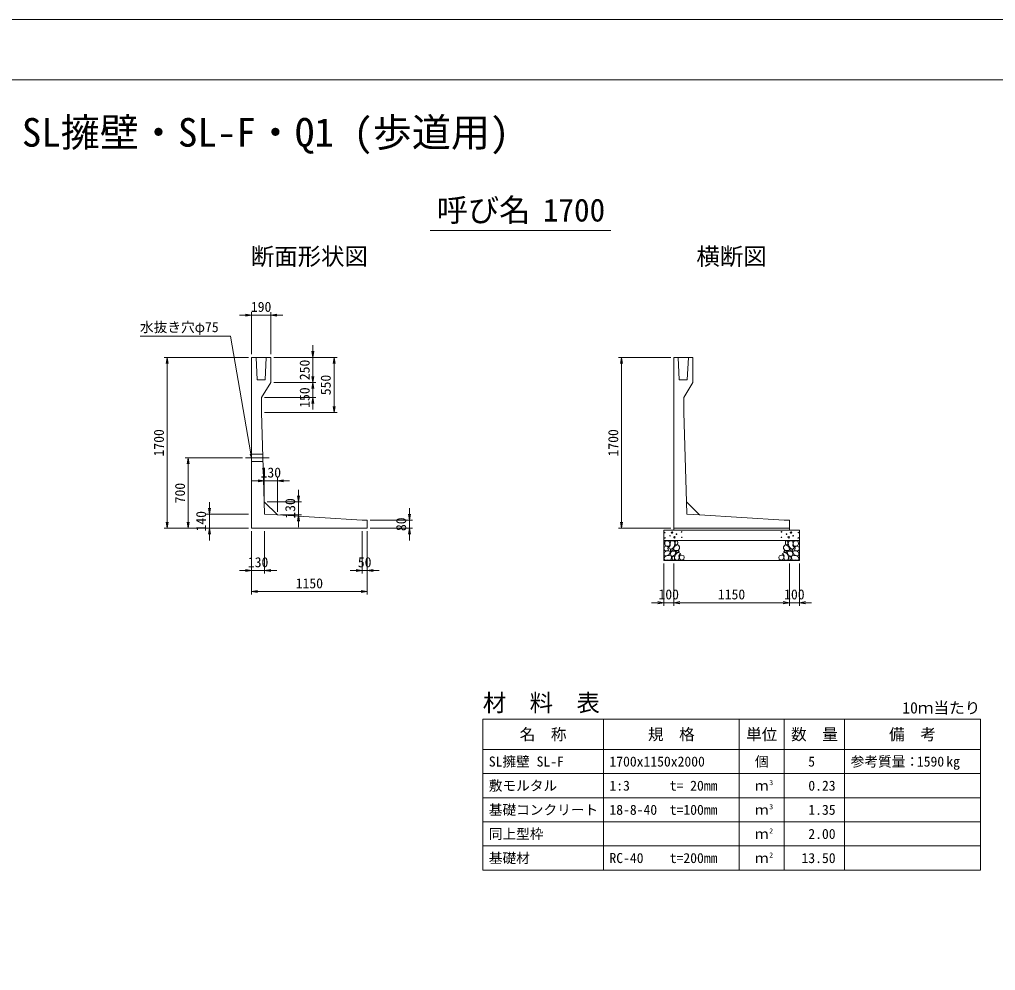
# Model space of a CAD drawing. Units: millimetres at full size, sheet at 1:40. Extents: x 0 to 25230, y 0 to 19861.
# Drawn here: x 10166 to 19876, y 8362 to 17820 of the extents above; entities that cross this region are included whole.
import ezdxf
from ezdxf.enums import TextEntityAlignment as Align

# ---------------------------------------------------------------- set-up
doc = ezdxf.new("R2010")
doc.units = ezdxf.units.MM
doc.header["$LTSCALE"] = 40
doc.linetypes.add('CHAIN', pattern=[18.5, 12, -1.5, 3.5, -1.5])
doc.linetypes.add('DASHED_SPACED', pattern=[12, 6, -6])
for name, color, linetype, lineweight in [('D-BMK', 2, 'CHAIN', 13), ('D-DCR-HCHn', 4, 'Continuous', 9), ('D-MTR-FRAM', 7, 'Continuous', 13), ('D-MTR-LINE', 7, 'Continuous', 13), ('D-STR-DIM', 7, 'Continuous', 13), ('D-STR-STRn', 1, 'Continuous', 13), ('D-STR-TXT', 7, 'Continuous', 13), ('D-TTL', 2, 'Continuous', 13), ('D-TTL-TXT', 7, 'Continuous', 13)]:
    doc.layers.add(name, color=color, linetype=linetype, lineweight=lineweight)
doc.layers.add('D-MTR', color=7, linetype='Continuous')
doc.layers.add('D-MTR-TXT', color=7, linetype='Continuous')
doc.styles.add('ＭＳ ゴシック', font='')
doc.styles.get('ＭＳ ゴシック').set_extended_font_data('MS Gothic')

# ---------------------------------------------------------------- blocks, each defined once
blk = doc.blocks.new('open_arrow')
at = {"color": 0, "linetype": 'Continuous', "lineweight": -2}
blk.add_lwpolyline([(7.5, 1.25), (0, 0), (7.5, -1.25)], dxfattribs=at)

msp = doc.modelspace()

# ---------------------------------------------------------------- linework, layer by layer
at = {"layer": 'D-BMK'}
msp.add_line((12648.37, 13460), (12415, 13460), dxfattribs=at)
at = {"layer": 'D-DCR-HCHn'}
for points in [[(16626.2, 12631.59), (16605.4, 12636.22), (16586.9, 12626.97), (16584.59, 12606.17), (16589.21, 12589.99), (16612.33, 12583.05), (16628.51, 12583.05), (16635.44, 12594.61), (16635.44, 12620.04)], [(16644.69, 12633.91), (16637.76, 12613.1), (16640.07, 12589.99), (16623.89, 12564.56), (16644.69, 12553), (16667.8, 12564.56), (16681.67, 12583.05), (16686.3, 12613.1), (16681.67, 12629.28), (16667.8, 12636.22)], [(16688.61, 12629.28), (16688.61, 12601.55), (16700.16, 12594.61), (16711.72, 12601.55), (16714.03, 12617.73), (16711.72, 12631.59), (16695.54, 12636.22)], [(17811.39, 12629.28), (17811.39, 12601.55), (17799.84, 12594.61), (17788.28, 12601.55), (17785.97, 12617.73), (17788.28, 12631.59), (17804.46, 12636.22)], [(17855.31, 12633.91), (17862.24, 12613.1), (17859.93, 12589.99), (17876.11, 12564.56), (17855.31, 12553), (17832.2, 12564.56), (17818.33, 12583.05), (17813.7, 12613.1), (17818.33, 12629.28), (17832.2, 12636.22)], [(17873.8, 12631.59), (17894.6, 12636.22), (17913.1, 12626.97), (17915.41, 12606.17), (17910.79, 12589.99), (17887.67, 12583.05), (17871.49, 12583.05), (17864.56, 12594.61), (17864.56, 12620.04)], [(16582.28, 12573.81), (16575.35, 12553), (16584.59, 12539.14), (16607.71, 12536.82), (16623.49, 12543.6), (16616.95, 12559.94), (16621.58, 12569.18), (16612.33, 12578.43), (16598.46, 12583.05)], [(16626.16, 12497.01), (16643.28, 12522.69), (16641.14, 12529.11), (16617.59, 12535.53), (16596.19, 12533.39), (16581.21, 12520.55), (16579.07, 12505.57), (16581.21, 12490.59), (16598.33, 12486.31)], [(16649.31, 12553), (16637.76, 12543.76), (16642.38, 12536.82), (16658.56, 12536.82), (16665.49, 12539.14), (16670.12, 12548.38), (16663.18, 12555.32)], [(16686.08, 12497.01), (16696.78, 12522.69), (16688.22, 12533.39), (16662.54, 12533.39), (16651.84, 12529.11), (16641.14, 12514.13), (16641.14, 12501.29), (16651.84, 12484.17), (16664.68, 12482.03)], [(16683.98, 12578.43), (16672.43, 12550.69), (16681.67, 12539.14), (16709.41, 12539.14), (16720.97, 12543.76), (16732.53, 12559.94), (16732.53, 12573.81), (16720.97, 12592.3), (16707.1, 12594.61)], [(16718.19, 12520.55), (16728.89, 12529.11), (16724.61, 12535.53), (16709.62, 12535.53), (16703.2, 12533.39), (16698.92, 12524.83), (16705.34, 12518.41)], [(17816.02, 12578.43), (17827.57, 12550.69), (17818.33, 12539.14), (17790.59, 12539.14), (17779.03, 12543.76), (17767.47, 12559.94), (17767.47, 12573.81), (17779.03, 12592.3), (17792.9, 12594.61)], [(17781.81, 12520.55), (17771.11, 12529.11), (17775.39, 12535.53), (17790.38, 12535.53), (17796.8, 12533.39), (17801.08, 12524.83), (17794.66, 12518.41)], [(17813.92, 12497.01), (17803.22, 12522.69), (17811.78, 12533.39), (17837.46, 12533.39), (17848.16, 12529.11), (17858.86, 12514.13), (17858.86, 12501.29), (17848.16, 12484.17), (17835.32, 12482.03)], [(17850.69, 12553), (17862.24, 12543.76), (17857.62, 12536.82), (17841.44, 12536.82), (17834.51, 12539.14), (17829.88, 12548.38), (17836.82, 12555.32)], [(17873.84, 12497.01), (17856.72, 12522.69), (17858.86, 12529.11), (17882.41, 12535.53), (17903.81, 12533.39), (17918.79, 12520.55), (17920.93, 12505.57), (17918.79, 12490.59), (17901.67, 12486.31)], [(17917.72, 12573.81), (17924.65, 12553), (17915.41, 12539.14), (17892.29, 12536.82), (17876.51, 12543.6), (17883.05, 12559.94), (17878.42, 12569.18), (17887.67, 12578.43), (17901.54, 12583.05)], [(16634.72, 12443.5), (16649.7, 12449.92), (16653.98, 12471.33), (16645.42, 12486.31), (16630.44, 12490.59), (16611.17, 12488.45), (16589.77, 12479.89), (16579.07, 12467.05), (16579.07, 12452.06), (16585.49, 12443.5), (16611.17, 12445.64)], [(16681.8, 12449.92), (16681.8, 12475.61), (16671.1, 12482.03), (16660.4, 12475.61), (16658.26, 12460.62), (16660.4, 12447.78), (16675.38, 12443.5)], [(16722.47, 12445.64), (16728.89, 12464.91), (16726.75, 12486.31), (16741.73, 12509.85), (16722.47, 12520.55), (16701.06, 12509.85), (16688.22, 12492.73), (16683.94, 12464.91), (16688.22, 12449.92), (16701.06, 12443.5)], [(16739.59, 12447.78), (16758.85, 12443.5), (16775.97, 12452.06), (16778.11, 12471.33), (16773.83, 12486.31), (16752.43, 12492.73), (16737.45, 12492.73), (16731.03, 12482.03), (16731.03, 12458.48)], [(17760.41, 12447.78), (17741.15, 12443.5), (17724.03, 12452.06), (17721.89, 12471.33), (17726.17, 12486.31), (17747.57, 12492.73), (17762.55, 12492.73), (17768.97, 12482.03), (17768.97, 12458.48)], [(17777.53, 12445.64), (17771.11, 12464.91), (17773.25, 12486.31), (17758.27, 12509.85), (17777.53, 12520.55), (17798.94, 12509.85), (17811.78, 12492.73), (17816.06, 12464.91), (17811.78, 12449.92), (17798.94, 12443.5)], [(17818.2, 12449.92), (17818.2, 12475.61), (17828.9, 12482.03), (17839.6, 12475.61), (17841.74, 12460.62), (17839.6, 12447.78), (17824.62, 12443.5)], [(17865.28, 12443.5), (17850.3, 12449.92), (17846.02, 12471.33), (17854.58, 12486.31), (17869.56, 12490.59), (17888.83, 12488.45), (17910.23, 12479.89), (17920.93, 12467.05), (17920.93, 12452.06), (17914.51, 12443.5), (17888.83, 12445.64)]]:
    msp.add_lwpolyline(points, close=True, dxfattribs=at)
for centre, radius in [((16585.73, 12717.43), 3), ((16658.34, 12717.43), 7.5), ((16753.13, 12723.48), 3), ((17746.87, 12723.48), 3), ((17841.66, 12717.43), 7.5), ((17914.27, 12717.43), 3), ((16586.87, 12663.92), 3), ((16637.29, 12685.76), 3), ((16681.66, 12669.97), 7.5), ((16702.71, 12701.64), 3), ((16754.27, 12669.97), 3), ((17745.73, 12669.97), 3), ((17797.29, 12701.64), 3), ((17818.34, 12669.97), 7.5), ((17862.71, 12685.76), 3), ((17913.13, 12663.92), 3)]:
    msp.add_circle(centre, radius, dxfattribs=at)
at = {"layer": 'D-MTR-FRAM'}
for p, q in [((14775, 10860), (19725, 10860)), ((14775, 10860), (14775, 9360)), ((19725, 10860), (19725, 9360)), ((14775, 9360), (19725, 9360))]:
    msp.add_line(p, q, dxfattribs=at)
at = {"layer": 'D-MTR-LINE'}
for p, q in [((15975, 10860), (15975, 9360)), ((17325, 10860), (17325, 9360)), ((17775, 10860), (17775, 9360)), ((18375, 10860), (18375, 9360)), ((14775, 10560), (19725, 10560)), ((14775, 10320), (19725, 10320)), ((14775, 10080), (19725, 10080)), ((14775, 9840), (19725, 9840)), ((14775, 9600), (19725, 9600))]:
    msp.add_line(p, q, dxfattribs=at)
at = {"layer": 'D-STR-DIM'}
for p, q in [((12355, 14880), (12785, 14880)), ((12475, 14490), (12475, 14910)), ((12665, 14490), (12665, 14910)), ((13085, 14580), (13085, 14090)), ((12445, 14460), (11605, 14460)), ((11635, 12760), (11635, 14460)), ((12695, 14460), (13115, 14460)), ((12695, 14460), (13325, 14460)), ((13295, 14460), (13295, 13910)), ((16645, 14460), (16125, 14460)), ((16155, 12760), (16155, 14460)), ((13085, 14330), (13085, 13940)), ((12695, 14210), (13115, 14210)), ((12695, 14210), (13115, 14210)), ((12605, 14060), (13115, 14060)), ((12605, 13910), (13325, 13910)), ((12385, 13460), (11815, 13460)), ((11845, 12760), (11845, 13460)), ((12851.37, 13232.18), (12481.37, 13232.18)), ((12601.37, 13052.18), (12601.37, 13262.18)), ((12731.37, 12922.18), (12731.37, 13262.18)), ((12941.37, 13142.18), (12941.37, 12772.18)), ((12055, 12640), (12055, 13020)), ((12631.37, 13022.18), (12971.37, 13022.18)), ((14045, 12640), (14045, 12960)), ((12445, 12900), (12025, 12900)), ((12761.37, 12892.18), (12971.37, 12892.18)), ((13655, 12840), (14075, 12840)), ((12445, 12760), (11605, 12760)), ((12445, 12760), (11815, 12760)), ((12445, 12760), (12025, 12760)), ((12475, 12730), (12475, 12310)), ((12475, 12730), (12475, 12100)), ((12605, 12730), (12605, 12310)), ((13575, 12730), (13575, 12310)), ((13625, 12730), (13625, 12100)), ((13625, 12730), (13625, 12310)), ((13655, 12760), (14075, 12760)), ((16645, 12760), (16125, 12760)), ((12355, 12340), (12725, 12340)), ((13745, 12340), (13455, 12340)), ((16575, 12410), (16575, 11990)), ((16675, 12410), (16675, 11990)), ((16675, 12410), (16675, 11990)), ((17825, 12410), (17825, 11990)), ((17825, 12410), (17825, 11990)), ((17925, 12410), (17925, 11990)), ((12475, 12130), (13625, 12130)), ((16795, 12020), (16455, 12020)), ((16675, 12020), (17825, 12020)), ((17705, 12020), (18045, 12020))]:
    msp.add_line(p, q, dxfattribs=at)
at = {"layer": 'D-STR-STRn'}
for p, q in [((12475, 14460), (12475, 12760)), ((12665, 14460), (12475, 14460)), ((12665, 14210), (12665, 14460)), ((16675, 14460), (16675, 12760)), ((16865, 14460), (16675, 14460)), ((16865, 14210), (16865, 14460)), ((12575, 14060), (12665, 14210)), ((16775, 14060), (16865, 14210)), ((12575, 13910), (12575, 14060)), ((16775, 13910), (16775, 14060)), ((12601.37, 13022.18), (12575, 13910)), ((16801.37, 13022.18), (16775, 13910)), ((12731.37, 12892.18), (12601.37, 13022.18)), ((16931.37, 12892.18), (16801.37, 13022.18)), ((13575, 12840), (12731.37, 12892.18)), ((13625, 12840), (13575, 12840)), ((13625, 12760), (13625, 12840)), ((17775, 12840), (16931.37, 12892.18)), ((17825, 12840), (17775, 12840)), ((17825, 12760), (17825, 12840)), ((12475, 12760), (13625, 12760)), ((16575, 12440), (16575, 12740)), ((16575, 12740), (17925, 12740)), ((16675, 12760), (17825, 12760)), ((16675, 12760), (16675, 12740)), ((17825, 12760), (17825, 12740)), ((17925, 12740), (17925, 12440)), ((16575, 12640), (17925, 12640)), ((16575, 12440), (17925, 12440))]:
    msp.add_line(p, q, dxfattribs=at)
at = {"layer": 'D-STR-STRn', "linetype": 'DASHED_SPACED'}
for p, q in [((12520, 14460), (12530, 14235)), ((12620, 14460), (12610, 14235)), ((16720, 14460), (16730, 14235)), ((16820, 14460), (16810, 14235)), ((12530, 14235), (12610, 14235)), ((16730, 14235), (16810, 14235)), ((12587.25, 13497.5), (12475, 13497.5)), ((12589.48, 13422.5), (12475, 13422.5))]:
    msp.add_line(p, q, dxfattribs=at)
at = {"layer": 'D-STR-STRn', "color": 2, "linetype": 'DASHED_SPACED'}
for p, q in [((12605, 12900), (12601.37, 13022.18)), ((16805, 12900), (16801.37, 13022.18)), ((12731.37, 12892.18), (12605, 12900)), ((16931.37, 12892.18), (16805, 12900))]:
    msp.add_line(p, q, dxfattribs=at)
at = {"layer": 'D-STR-TXT'}
msp.add_line((12265, 14670), (11365, 14670), dxfattribs=at)
msp.add_lwpolyline([(12475, 13460), (12468.16, 13499.41), (12265, 14670)], dxfattribs=at)
at = {"layer": 'D-TTL'}
for points in [[(0, 0), (25230, 0), (25230, 17820), (0, 17820)], [(600, 600), (24630, 600), (24630, 17220), (600, 17220)]]:
    msp.add_lwpolyline(points, close=True, dxfattribs=at)
at = {"layer": 'D-TTL-TXT'}
msp.add_line((14250, 15720), (16050, 15720), dxfattribs=at)

# ---------------------------------------------------------------- block references
at = {"layer": 'D-STR-DIM', "xscale": 8, "yscale": 8}
for p, rotation in [((12475, 14880), 180), ((13085, 14460), 90), ((11635, 14460), 270), ((13295, 14460), 270), ((16155, 14460), 270), ((13085, 14210), 90), ((13085, 14210), 270), ((13085, 14060), 270), ((13295, 13910), 90), ((11845, 13460), 270), ((12601.37, 13232.18), 180), ((12941.37, 13022.18), 90), ((12055, 12900), 90), ((11635, 12760), 90), ((11845, 12760), 90), ((12941.37, 12892.18), 270), ((14045, 12840), 90), ((16155, 12760), 90), ((12055, 12760), 270), ((14045, 12760), 270), ((12475, 12340), 180), ((13575, 12340), 180), ((13625, 12130), 180), ((16575, 12020), 180), ((17825, 12020), 180), ((17825, 12020), 180)]:
    msp.add_blockref('open_arrow', p, dxfattribs=dict(at, rotation=rotation))
for p in [(12665, 14880), (12731.37, 13232.18), (12605, 12340), (13625, 12340), (12475, 12130), (16675, 12020), (16675, 12020), (17925, 12020)]:
    msp.add_blockref('open_arrow', p, dxfattribs=at)
at = {"layer": 'D-STR-TXT', "xscale": 5.33, "yscale": 5.33, "rotation": 99.8}
msp.add_blockref('open_arrow', (12475, 13460), dxfattribs=at)

# ---------------------------------------------------------------- texts
at = {"layer": 'D-MTR', "style": 'ＭＳ ゴシック'}
msp.add_text('材\u3000料\u3000表', height=170.9, dxfattribs=at).set_placement((14775, 10887.23), align=Align.BOTTOM_LEFT)
msp.add_text('10ｍ当たり', height=113.9, dxfattribs=at).set_placement((19725, 10883.15), align=Align.BOTTOM_RIGHT)
at = {"layer": 'D-MTR-TXT', "style": 'ＭＳ ゴシック'}
for s, height, p in [('名\u3000称', 113.9, (15375, 10710)), ('規\u3000格', 113.9, (16650, 10710)), ('単位', 113.9, (17550, 10710)), ('数\u3000量', 113.9, (18075, 10710)), ('備\u3000考', 113.9, (19050, 10710)), ('個', 99.69, (17550, 10440)), ('ｍ', 99.69, (17550, 10200)), ('ｍ', 99.69, (17550, 9960)), ('ｍ', 99.69, (17550, 9720)), ('ｍ', 99.69, (17550, 9480))]:
    msp.add_text(s, height=height, dxfattribs=at).set_placement(p, align=Align.MIDDLE_CENTER)
for s, p in [('SL擁壁 SL-F', (14835, 10440)), ('1700x1150x2000', (16035, 10440)), ('参考質量：    kg', (18435, 10440)), ('敷モルタル', (14835, 10200)), ('1:3', (16035, 10200)), ('t= 20mm', (16635, 10200)), ('基礎コンクリート', (14835, 9960)), ('18-8-40', (16035, 9960)), ('t=100mm', (16635, 9960)), ('同上型枠', (14835, 9720)), ('基礎材', (14835, 9480)), ('RC-40', (16035, 9480)), ('t=200mm', (16635, 9480))]:
    msp.add_text(s, height=99.69, dxfattribs=at).set_placement(p, align=Align.MIDDLE_LEFT)
for s, p in [('5', (18080.33, 10440)), ('1590', (19365, 10440)), ('0.23', (18285, 10200)), ('1.35', (18285, 9960)), ('2.00', (18285, 9720)), ('13.50', (18285, 9480))]:
    msp.add_text(s, height=99.69, dxfattribs=at).set_placement(p, align=Align.MIDDLE_RIGHT)
for s, p in [('3', (17625, 10190.44)), ('3', (17625, 9950.44)), ('2', (17625, 9710.44)), ('2', (17625, 9470.44))]:
    msp.add_text(s, height=49.84, dxfattribs=at).set_placement(p, align=Align.BOTTOM_LEFT)
at = {"layer": 'D-STR-DIM', "style": 'ＭＳ ゴシック'}
for s, p in [('190', (12570, 14962.5)), ('130', (12666.37, 13314.68)), ('130', (12540, 12422.5)), ('50', (13600, 12422.5)), ('1150', (13050, 12212.5)), ('100', (16625, 12102.5)), ('1150', (17250, 12102.5)), ('100', (17875, 12102.5))]:
    msp.add_text(s, height=99.69, dxfattribs=at).set_placement(p, align=Align.MIDDLE_CENTER)
for s, p in [('250', (13002.5, 14335)), ('550', (13212.5, 14185)), ('150', (13002.5, 14060)), ('1700', (11552.5, 13610)), ('1700', (16072.5, 13610)), ('700', (11762.5, 13110)), ('130', (12858.87, 12957.18)), ('140', (11972.5, 12830)), ('80', (13962.5, 12800))]:
    msp.add_text(s, height=99.69, rotation=90, dxfattribs=at).set_placement(p, align=Align.MIDDLE_CENTER)
at = {"layer": 'D-STR-TXT', "style": 'ＭＳ ゴシック'}
msp.add_text('水抜き穴φ75', height=99.69, dxfattribs=at).set_placement((11365, 14680.88), align=Align.BOTTOM_LEFT)
at = {"layer": 'D-TTL-TXT', "style": 'ＭＳ ゴシック'}
for s, height, p in [('SL擁壁・SL-F・Q1 (歩道用)', 284.8, (12615, 16470)), ('呼び名', 227.9, (14782.5, 15742.5)), ('1700', 227.9, (15682.5, 15742.5)), ('断面形状図', 170.9, (13050, 15327.23)), ('横断図', 170.9, (17250, 15327.23))]:
    msp.add_text(s, height=height, dxfattribs=at).set_placement(p, align=Align.BOTTOM_CENTER)

doc.saveas('drawing.dxf')
